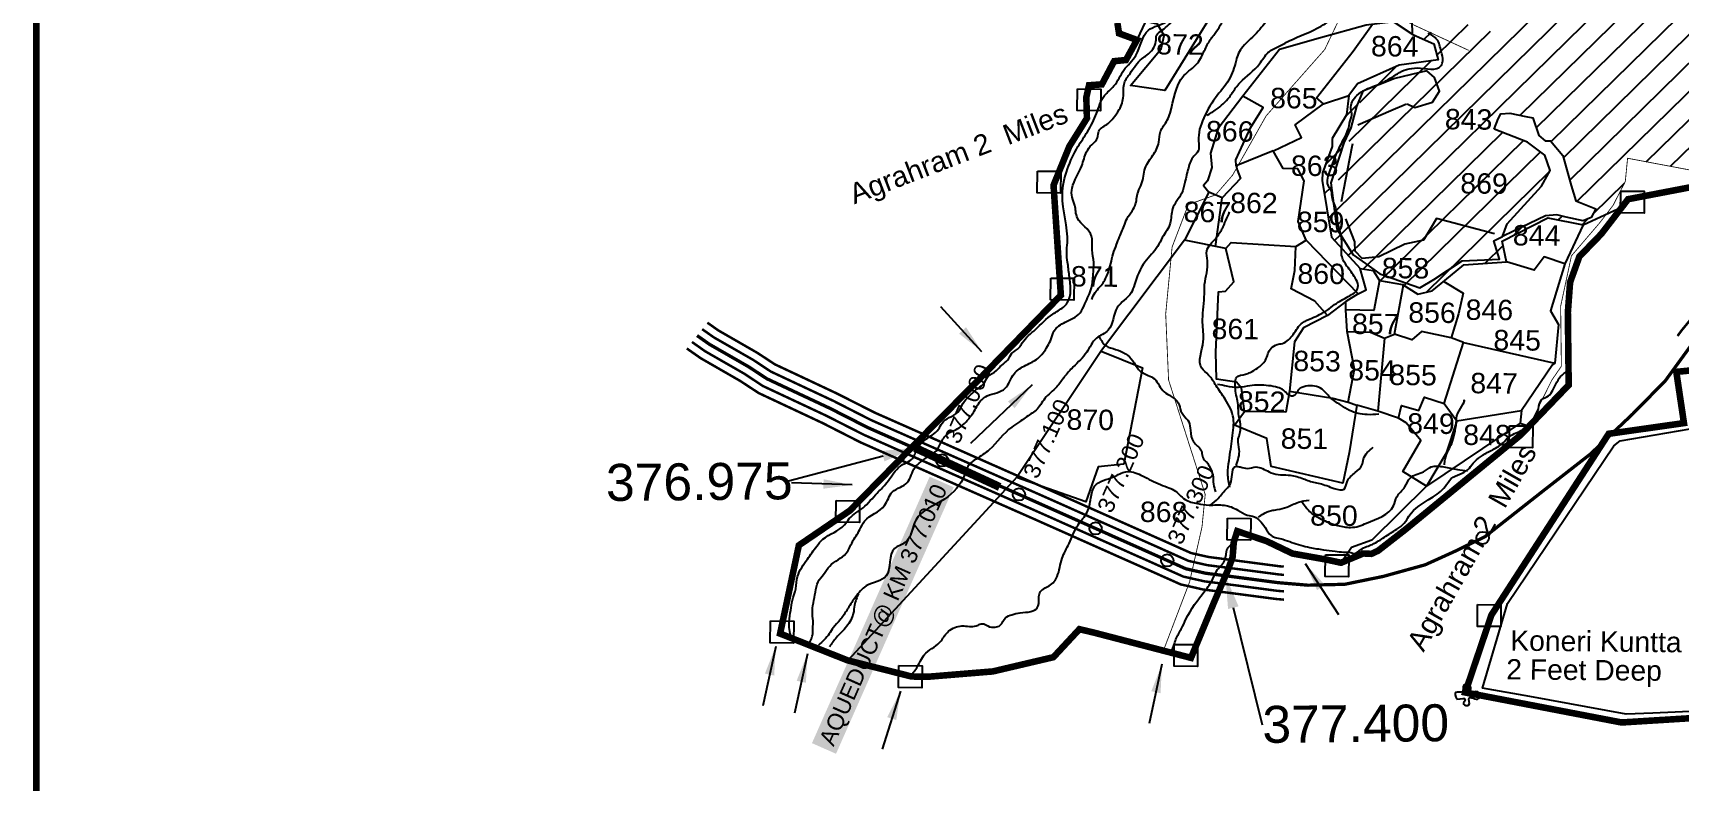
# Model space of a CAD drawing. Header units: feet. Extents: x 817754 to 828518, y 1577595 to 1585637.
# Drawn here: x 818823 to 820827, y 1578756 to 1579666 of the extents above; entities that cross this region are included whole.
import ezdxf
from ezdxf import colors
from ezdxf.entities.mleader import LeaderData, LeaderLine
from ezdxf.enums import TextEntityAlignment as Align
from ezdxf.math import Vec2, Vec3

# ---------------------------------------------------------------- set-up
doc = ezdxf.new("R2010")
doc.units = ezdxf.units.FT
doc.header["$LTSCALE"] = 15
doc.header["$MEASUREMENT"] = 0
doc.header["$PDMODE"] = 32
doc.header["$PDSIZE"] = 15
doc.linetypes.add('HIDDEN2', pattern=[0.1875, 0.125, -0.0625])
for name, color, linetype in [('CANAL1', 7, 'Continuous'), ('CSMark', 72, 'Continuous'), ('HILL', 17, 'Continuous'), ('PLOT', 7, 'Continuous'), ('PLOT NO', 7, 'Continuous'), ('ROADS', 6, 'HIDDEN2'), ('STRUCTURE', 5, 'Continuous'), ('TANKS-STREAM', 4, 'Continuous'), ('TEXT', 1, 'Continuous'), ('village', 30, 'Continuous'), ('VILLAGE STONES', 240, 'Continuous')]:
    doc.layers.add(name, color=color, linetype=linetype)
doc.layers.add('VILLAGE BOUNDRY', color=5, linetype='HIDDEN2', lineweight=100)
doc.styles.get("Standard").update_dxf_attribs({"font": 'arial.ttf'})
doc.linetypes.add('DOTS', pattern='A,1e-06,-3,["●",Standard,S=3,R=0,X=-1.25,Y=-1.25],-3', length=6.000001)
doc.dimstyles.get("Standard").update_dxf_attribs({"dimtxt": 0.18, "dimasz": 35, "dimexe": 0.18, "dimexo": 0.0625, "dimgap": 0.09, "dimtad": 0, "dimtih": 1, "dimtoh": 1, "dimdec": 4, "dimzin": 0, "dimdsep": 46, "dimtxsty": 'Standard', "dimcen": 0.09, "dimadec": 0, "dimazin": 0, "dimtfac": 1, "dimtdec": 4, "dimtofl": 0, "dimtmove": 0, "dimatfit": 3, "dimfxl": 1, "dimtolj": 1, "dimtzin": 0, "dimarcsym": 0})

msp = doc.modelspace()

# ---------------------------------------------------------------- hatches: boundary and pattern name
at = {"layer": 'village', "lineweight": -2}
h = msp.add_hatch(dxfattribs=at)
h.set_pattern_fill('ANSI31', color=256, scale=197.146579, angle=-0.5717)
h.set_pattern_definition([(44.4283038, (-3796.693, 30670.482), (-17.25072488, 17.59846094), [])])
edge = h.paths.add_edge_path()
edge.add_line((820649.1, 1579562.9), (820656.2, 1579541.5))
edge.add_line((820656.2, 1579541.5), (820663.9, 1579535.1))
edge.add_line((820663.9, 1579535.1), (820670.7, 1579535))
edge.add_line((820670.7, 1579535), (820685.5, 1579517.1))
edge.add_line((820685.5, 1579517.1), (820695.9, 1579480.5))
edge.add_line((820695.9, 1579480.5), (820701.3, 1579461.9))
edge.add_line((820701.3, 1579461.9), (820725.7, 1579452.1))
edge.add_line((820725.7, 1579452.1), (820720.2, 1579441.6))
edge.add_line((820720.2, 1579441.6), (820710.5, 1579437.6))
edge.add_line((820710.5, 1579437.6), (820689.8, 1579442.3))
edge.add_line((820689.8, 1579442.3), (820678.2, 1579445))
edge.add_line((820678.2, 1579445), (820664.3, 1579443.9))
edge.add_line((820664.3, 1579443.9), (820625.6, 1579425.2))
edge.add_line((820625.6, 1579425.2), (820612, 1579418.6))
edge.add_line((820612, 1579418.6), (820601.7, 1579413.5))
edge.add_line((820601.7, 1579413.5), (820608.4, 1579391.1))
edge.add_line((820608.4, 1579391.1), (820563, 1579389.2))
edge.add_line((820563, 1579389.2), (820528.7, 1579366.4))
edge.add_line((820528.7, 1579366.4), (820511.6, 1579356.2))
edge.add_line((820511.6, 1579356.2), (820462.8, 1579373.1))
edge.add_line((820462.8, 1579373.1), (820445.2, 1579385.8))
edge.add_line((820445.2, 1579385.8), (820430.4, 1579396.4))
edge.add_line((820430.4, 1579396.4), (820415.5, 1579420))
edge.add_spline(control_points=[(820415.5, 1579420), (820416.1, 1579417.6), (820417.1, 1579412.4), (820416.7, 1579407), (820416.4, 1579404.2)], knot_values=[355.52296, 355.52296, 355.52296, 355.52296, 363.027716, 371.57448, 371.57448, 371.57448, 371.57448], degree=3, periodic=0)
edge.add_line((820416.4, 1579404.2), (820439.1, 1579379.5))
edge.add_line((820439.1, 1579379.5), (820454.8, 1579377.2))
edge.add_line((820454.8, 1579377.2), (820462.6, 1579365.2))
edge.add_line((820462.6, 1579365.2), (820490.6, 1579360.1))
edge.add_line((820490.6, 1579360.1), (820508.9, 1579348.6))
edge.add_line((820508.9, 1579348.6), (820526.4, 1579352.5))
edge.add_line((820526.4, 1579352.5), (820541.9, 1579365))
edge.add_line((820541.9, 1579365), (820565.1, 1579384))
edge.add_line((820565.1, 1579384), (820617.2, 1579387.8))
edge.add_line((820617.2, 1579387.8), (820611.6, 1579413))
edge.add_line((820611.6, 1579413), (820667.3, 1579441.3))
edge.add_line((820667.3, 1579441.3), (820710.5, 1579432.7))
edge.add_line((820710.5, 1579432.7), (820738.5, 1579445.8))
edge.add_line((820738.5, 1579445.8), (820746.9, 1579456.7))
edge.add_line((820746.9, 1579456.7), (820761.6, 1579485.6))
edge.add_line((820761.6, 1579485.6), (820764.4, 1579513.8))
edge.add_line((820764.4, 1579513.8), (820880.8, 1579491.9))
edge.add_line((820880.8, 1579491.9), (820899.8, 1579489.8))
edge.add_line((820899.8, 1579489.8), (820900.4, 1579489.9))
edge.add_line((820900.4, 1579489.9), (820989.1, 1579510.3))
edge.add_line((820989.1, 1579510.3), (820984, 1579582.9))
edge.add_line((820984, 1579582.9), (820979.4, 1579675.3))
edge.add_line((820979.4, 1579675.3), (820973.5, 1579681.9))
edge.add_line((820973.5, 1579681.9), (820925.2, 1579687.7))
edge.add_line((820925.2, 1579687.7), (820825.6, 1579684.3))
edge.add_line((820825.6, 1579684.3), (820815.1, 1579716.6))
edge.add_line((820815.1, 1579716.6), (820758.7, 1579724.8))
edge.add_line((820758.7, 1579724.8), (820748.3, 1579743.7))
edge.add_line((820748.3, 1579743.7), (820749.5, 1579690.9))
edge.add_line((820749.5, 1579690.9), (820733.5, 1579690.2))
edge.add_line((820733.5, 1579690.2), (820721.4, 1579728.1))
edge.add_line((820721.4, 1579728.1), (820640.7, 1579717.5))
edge.add_spline(control_points=[(820640.7, 1579717.5), (820639.5, 1579715.9), (820636.9, 1579711.6), (820633.8, 1579703.9), (820624.7, 1579694.6), (820623.2, 1579676.9), (820604.1, 1579669), (820585.5, 1579666.7), (820573.3, 1579677), (820558, 1579677.4), (820543.3, 1579670.6), (820530.3, 1579668.1), (820523.8, 1579666.9)], knot_values=[490.346919, 490.346919, 490.346919, 490.346919, 496.227959, 504.873072, 515.643826, 535.010764, 552.542335, 572.843612, 589.359615, 597.483755, 617.824507, 637.764876, 637.764876, 637.764876, 637.764876], degree=3, periodic=0)
edge.add_line((820523.8, 1579666.9), (820501.8, 1579677.1))
edge.add_line((820501.8, 1579677.1), (820502.1, 1579664.6))
edge.add_line((820502.1, 1579664.6), (820514.8, 1579659))
edge.add_line((820514.8, 1579659), (820528.7, 1579652.9))
edge.add_line((820528.7, 1579652.9), (820533.8, 1579633.6))
edge.add_line((820533.8, 1579633.6), (820486.2, 1579626.9))
edge.add_line((820486.2, 1579626.9), (820435.5, 1579604.2))
edge.add_line((820435.5, 1579604.2), (820425.1, 1579590))
edge.add_line((820425.1, 1579590), (820422.2, 1579566.8))
edge.add_line((820422.2, 1579566.8), (820405, 1579538))
edge.add_line((820405, 1579538), (820404.9, 1579528))
edge.add_line((820404.9, 1579528), (820393.1, 1579496.1))
edge.add_line((820393.1, 1579496.1), (820392.6, 1579486.6))
edge.add_line((820392.6, 1579486.6), (820404.1, 1579417.6))
edge.add_line((820404.1, 1579417.6), (820416.4, 1579404.2))
edge.add_spline(control_points=[(820416.4, 1579404.2), (820416.7, 1579407), (820417.1, 1579412.4), (820416.1, 1579417.6), (820415.5, 1579420)], knot_values=[355.52296, 355.52296, 355.52296, 355.52296, 364.069724, 371.57448, 371.57448, 371.57448, 371.57448], degree=3, periodic=0)
edge.add_line((820415.5, 1579420), (820410.5, 1579428))
edge.add_line((820410.5, 1579428), (820405.8, 1579463))
edge.add_spline(control_points=[(820405.8, 1579463), (820405.4, 1579464.3), (820404.3, 1579468.5), (820404.6, 1579474.6), (820397.4, 1579482.4), (820401.5, 1579497.8), (820408, 1579513.5), (820414.9, 1579530.9), (820424, 1579544.9), (820426.3, 1579558.3), (820429.5, 1579567.4), (820425.8, 1579578), (820435.4, 1579594.2), (820454.5, 1579600.9), (820471.8, 1579608.1), (820487.1, 1579619.4), (820508.1, 1579627), (820534.6, 1579618.3), (820540.9, 1579634.3), (820536.8, 1579644.9), (820534.5, 1579659.2), (820525.6, 1579663.8), (820521.5, 1579665.9)], knot_values=[416.426413, 416.426413, 416.426413, 416.426413, 420.586136, 429.630356, 433.809121, 451.243104, 470.668931, 488.449173, 507.51806, 520.523374, 530.043659, 535.411159, 553.543903, 578.408556, 596.534148, 610.3024, 635.778455, 665.509572, 671.53503, 683.524742, 699.237261, 712.558741, 712.558741, 712.558741, 712.558741], degree=3, periodic=0)
edge.add_line((820442.1, 1579595.5), (820442.1, 1579595.5))
edge.add_line((820442.1, 1579595.5), (820442.1, 1579595.5))
edge.add_spline(control_points=[(820521.5, 1579665.9), (820525.6, 1579663.8), (820534.5, 1579659.2), (820536.8, 1579644.9), (820540.9, 1579634.3), (820534.6, 1579618.3), (820508.1, 1579627), (820487.1, 1579619.4), (820471.8, 1579608.1), (820454.5, 1579600.9), (820435.4, 1579594.2), (820425.8, 1579578), (820429.5, 1579567.4), (820426.3, 1579558.3), (820424, 1579544.9), (820414.9, 1579530.9), (820408, 1579513.5), (820401.5, 1579497.8), (820397.4, 1579482.4), (820404.6, 1579474.6), (820404.3, 1579468.5), (820405.4, 1579464.3), (820405.8, 1579463)], knot_values=[416.426413, 416.426413, 416.426413, 416.426413, 429.747894, 445.460413, 457.450125, 463.475582, 493.2067, 518.682755, 532.451007, 550.576599, 575.441252, 593.573996, 598.941495, 608.46178, 621.467094, 640.535982, 658.316224, 677.74205, 695.176034, 699.354798, 708.399019, 712.558741, 712.558741, 712.558741, 712.558741], degree=3, periodic=0)
edge.add_line((820442.1, 1579595.5), (820434.3, 1579576.6))
edge.add_line((820434.3, 1579576.6), (820427.5, 1579551))
edge.add_line((820427.5, 1579551), (820419.1, 1579532.5))
edge.add_line((820419.1, 1579532.5), (820403, 1579484))
edge.add_line((820403, 1579484), (820405.8, 1579463))
edge.add_spline(control_points=[(820405.8, 1579463), (820407, 1579458.8), (820410.9, 1579451), (820411, 1579438), (820413.3, 1579427.9), (820415, 1579421.9), (820415.5, 1579420)], knot_values=[371.57448, 371.57448, 371.57448, 371.57448, 384.88164, 397.58428, 410.467138, 416.426413, 416.426413, 416.426413, 416.426413], degree=3, periodic=0)
edge.add_line((820415.5, 1579420), (820430.4, 1579396.4))
edge.add_line((820430.4, 1579396.4), (820445.2, 1579385.8))
edge.add_line((820445.2, 1579385.8), (820462.8, 1579373.1))
edge.add_line((820462.8, 1579373.1), (820511.6, 1579356.2))
edge.add_line((820511.6, 1579356.2), (820528.7, 1579366.4))
edge.add_line((820528.7, 1579366.4), (820563, 1579389.2))
edge.add_line((820563, 1579389.2), (820608.4, 1579391.1))
edge.add_line((820608.4, 1579391.1), (820601.7, 1579413.5))
edge.add_line((820601.7, 1579413.5), (820612, 1579418.6))
edge.add_line((820612, 1579418.6), (820617.7, 1579434.1))
edge.add_line((820617.7, 1579434.1), (820659.5, 1579479.7))
edge.add_line((820659.5, 1579479.7), (820668.1, 1579495.2))
edge.add_line((820668.1, 1579495.2), (820670.2, 1579499))
edge.add_line((820670.2, 1579499), (820663.6, 1579517.7))
edge.add_line((820663.6, 1579517.7), (820642.6, 1579533.5))
edge.add_line((820642.6, 1579533.5), (820602.1, 1579549))
edge.add_line((820602.1, 1579549), (820606.7, 1579561.6))
edge.add_line((820606.7, 1579561.6), (820610.3, 1579567.7))
edge.add_line((820610.3, 1579567.7), (820621.1, 1579568.5))
edge.add_line((820621.1, 1579568.5), (820640.7, 1579564.6))
edge.add_line((820640.7, 1579564.6), (820649.1, 1579562.9))
h.paths.add_polyline_path([(820564.4, 1579469.7), (820614.8, 1579469.2), (820615.1, 1579496.4), (820564.7, 1579496.9)], flags=24)
h.paths.add_polyline_path([(820358.3, 1579491.2), (820408.7, 1579490.7), (820409, 1579517.9), (820358.5, 1579518.4)], flags=9)
h.paths.add_polyline_path([(820365.5, 1579422.8), (820415.9, 1579422.3), (820416.2, 1579449.5), (820365.8, 1579450)], flags=9)
h.paths.add_polyline_path([(820468.8, 1579366.7), (820519.2, 1579366.2), (820519.4, 1579393.3), (820469, 1579393.8)], flags=24)
h.paths.add_polyline_path([(820628.3, 1579406.5), (820678.7, 1579406), (820679, 1579433.2), (820628.6, 1579433.7)], flags=25)
h.paths.add_polyline_path([(820545.6, 1579547.8), (820596, 1579547.3), (820596.3, 1579574.5), (820545.9, 1579575)], flags=24)
h.paths.add_polyline_path([(820714.6, 1579700.8), (820765, 1579700.3), (820765.3, 1579727.5), (820714.8, 1579728)], flags=24)

# ---------------------------------------------------------------- linework, layer by layer
at = {"layer": 'CANAL1', "color": 1, "const_width": 3}
for points in [[(820825.2, 1579297.6), (820830.4, 1579304.7), (820850.8, 1579329.3), (820873, 1579346.8), (820900.2, 1579358.9), (820925.8, 1579365.6), (820959.8, 1579364.8), (821020.5, 1579359.7), (821103.8, 1579358.1), (821182, 1579354.3), (821444, 1579338.3), (821624.8, 1579330.6), (821697.5, 1579324.5), (821726.4, 1579321.1), (821753, 1579317.9), (821787.6, 1579307.4), (821824.2, 1579294.9), (821903.7, 1579271.9), (822001.6, 1579244.3), (822047.9, 1579227.4), (822078.9, 1579212.5), (822106.1, 1579189.9), (822116.7, 1579174.7)], [(819644.3, 1579313.8), (819657.8, 1579304.3), (819705.3, 1579277), (819726.5, 1579263.1), (819802.2, 1579227.5), (819847.9, 1579204.4), (820058.2, 1579111.4), (820195.2, 1579050.4), (820233.1, 1579033.5), (820254.5, 1579028.7), (820290.8, 1579024), (820341, 1579017.4), (820346, 1579017)], [(819619.3, 1579282.4), (819636.3, 1579270.5), (819684.3, 1579242.9), (819706.9, 1579228.1), (819784.7, 1579191.6), (819830.7, 1579168.2), (820042, 1579074.9), (820179, 1579013.9), (820220.4, 1578995.4), (820247.6, 1578989.2), (820285.7, 1578984.3), (820336.7, 1578977.6), (820346.1, 1578976.8)]]:
    msp.add_lwpolyline(points, dxfattribs=at)
at = {"layer": 'CANAL1', "color": 1, "linetype": 'HIDDEN2', "ltscale": 5, "const_width": 4}
msp.add_lwpolyline([(819631.8, 1579298.1), (819647, 1579287.4), (819694.8, 1579260), (819716.7, 1579245.6), (819793.5, 1579209.6), (819839.3, 1579186.3), (819996.1, 1579117), (820008.2, 1579111.7), (820050.1, 1579093.1), (820187.1, 1579032.1), (820226.7, 1579014.4), (820251.1, 1579008.9), (820288.2, 1579004.2), (820338.8, 1578997.5), (820375.4, 1578994.4), (820420.1, 1578995.5), (820467, 1579005.1), (820518, 1579019.2), (820553.3, 1579035.2), (820579, 1579047.7), (820587.1, 1579051.6), (820590.7, 1579053.3), (820592.7, 1579054.9), (820660.2, 1579108), (820718.8, 1579153.7), (820770.4, 1579202.5), (820810.3, 1579243.1), (820846.2, 1579292.4)], dxfattribs=at)
at = {"layer": 'CANAL1', "color": 5, "const_width": 3}
for points in [[(819638, 1579305.9), (819652.4, 1579295.8), (819700.1, 1579268.5), (819721.6, 1579254.3), (819797.8, 1579218.6), (819843.6, 1579195.3), (820054.1, 1579102.3), (820191.2, 1579041.3), (820229.9, 1579024), (820252.8, 1579018.8), (820289.5, 1579014.1), (820339.9, 1579007.5), (820346.1, 1579006.9)], [(819625.6, 1579290.3), (819641.6, 1579279), (819689.6, 1579251.5), (819711.8, 1579236.8), (819789.1, 1579200.6), (819835, 1579177.3), (820046, 1579084), (820183, 1579023), (820223.6, 1579004.9), (820249.3, 1578999.1), (820287, 1578994.3), (820337.7, 1578987.6), (820346.1, 1578986.9)]]:
    msp.add_lwpolyline(points, dxfattribs=at)
at = {"layer": 'CSMark', "color": 96, "const_width": 10}
msp.add_lwpolyline([(819896.9, 1579161.6), (820000.1, 1579113.9)], dxfattribs=at)
at = {"layer": 'CSMark', "color": 3}
for p in [(819930.2, 1579146.2), (820023.6, 1579104.9), (820116.9, 1579063.4), (820204, 1579024.6)]:
    msp.add_point(p, dxfattribs=at)
at = {"layer": 'CSMark', "color": 2}
msp.add_point((820588, 1579052), dxfattribs=at)
at = {"layer": 'HILL', "lineweight": -2}
for points in [[(820496, 1579580), (820505.5, 1579575.7), (820527.1, 1579581.9), (820535.6, 1579595.6), (820529.2, 1579612), (820519.9, 1579620.2), (820481.2, 1579610.7), (820442.1, 1579595.5), (820434.3, 1579576.6), (820427.5, 1579551), (820419.1, 1579532.5), (820403, 1579484), (820410.5, 1579428), (820430.4, 1579396.4), (820445.2, 1579385.8), (820462.8, 1579373.1), (820511.6, 1579356.2), (820528.7, 1579366.4), (820563, 1579389.2), (820608.4, 1579391.1), (820601.7, 1579413.5), (820612, 1579418.6)], [(820436.2, 1579554.3), (820476.1, 1579571.7), (820495.4, 1579580.2)], [(820602.1, 1579549), (820606.7, 1579561.6), (820610.3, 1579567.7), (820621.1, 1579568.5), (820640.7, 1579564.6), (820649.1, 1579562.9), (820656.2, 1579541.5), (820663.9, 1579535.1), (820670.7, 1579535), (820685.5, 1579517.1), (820695.9, 1579480.5), (820701.3, 1579461.9), (820725.7, 1579452.1), (820720.2, 1579441.6), (820710.5, 1579437.6), (820689.8, 1579442.3), (820678.2, 1579445), (820664.3, 1579443.9), (820625.6, 1579425.2), (820612, 1579418.6), (820617.7, 1579434.1), (820659.5, 1579479.7), (820668.1, 1579495.2), (820670.2, 1579499), (820663.6, 1579517.7), (820642.6, 1579533.5), (820602.1, 1579549)], [(820416.1, 1579461.2), (820429, 1579528), (820429.8, 1579531.7)], [(820602.3, 1579421.8), (820531.9, 1579440.6), (820525.2, 1579429.4), (820516, 1579414.1), (820493.1, 1579409.3), (820461.5, 1579394), (820441.2, 1579392), (820432.9, 1579400.9), (820432.5, 1579412.2), (820421.3, 1579440.1)], [(820921.6, 1578844.6), (820795, 1578838.8), (820762.7, 1578837.5), (820645.4, 1578859), (820587.9, 1578869), (820618.2, 1578972.3), (820747.7, 1579164), (820755.4, 1579169.9), (820840.7, 1579184.8)]]:
    msp.add_lwpolyline(points, dxfattribs=at)
at = {"layer": 'PLOT', "lineweight": -2}
for points in [[(820219.9, 1579863), (820215.8, 1579841.1), (820244.6, 1579780.6), (820259.8, 1579755.8), (820263.3, 1579743.5), (820276.9, 1579716.4), (820258.2, 1579688.8), (820201.1, 1579596.4), (820159.2, 1579602.4), (820196.8, 1579646.9), (820200.3, 1579663.1), (820192.2, 1579676.8), (820177.7, 1579680.1), (820167.2, 1579657.7)], [(820553.1, 1579713.7), (820547.9, 1579718.6), (820515.1, 1579710.4), (820501.5, 1579696.8), (820502.1, 1579664.6), (820479.6, 1579679.9), (820446.2, 1579675.9), (820390.5, 1579660.3), (820340.6, 1579645.9), (820296, 1579589.2), (820266, 1579549.8), (820256.6, 1579519.8), (820258.2, 1579502.6), (820252.9, 1579486.5), (820248.2, 1579480.5), (820254.9, 1579472.6), (820224.9, 1579414), (820124.2, 1579279.8), (820021.6, 1579126.2), (819815.2, 1578902.9)], [(820394.4, 1579580), (820385.8, 1579587.1), (820430.3, 1579643.9), (820453.8, 1579676.8)], [(820502.1, 1579664.6), (820514.8, 1579659), (820528.7, 1579652.9), (820533.8, 1579633.6), (820486.2, 1579626.9), (820435.5, 1579604.2), (820425.1, 1579590), (820422.2, 1579566.8), (820405, 1579538), (820404.9, 1579528), (820393.1, 1579496.1), (820392.6, 1579486.6), (820404.1, 1579417.6), (820439.1, 1579379.5), (820454.8, 1579377.2), (820462.6, 1579365.2), (820490.6, 1579360.1), (820508.9, 1579348.6), (820526.4, 1579352.5), (820541.9, 1579365), (820565.1, 1579384), (820617.2, 1579387.8), (820611.6, 1579413), (820667.3, 1579441.3), (820710.5, 1579432.7), (820757.9, 1579454.8)], [(820288, 1579504.6), (820287.6, 1579512), (820305.4, 1579550.7), (820320.8, 1579575.6), (820296, 1579589.2)], [(820333.4, 1579522.9), (820367.3, 1579539.1), (820359.9, 1579554.6), (820394.4, 1579580), (820425.1, 1579590)], [(820275.3, 1579404), (820281.7, 1579411.3), (820360.6, 1579406.4), (820373.1, 1579414.3), (820363.4, 1579437), (820370.7, 1579486.5), (820362.9, 1579500.9), (820345.1, 1579501.5), (820333.2, 1579522.8), (820288, 1579504.6), (820289.2, 1579499.9), (820293.4, 1579489), (820271, 1579465.8)], [(820262.9, 1579406.4), (820271, 1579465.8), (820254.9, 1579472.6)], [(820633.8, 1579191.6), (820519.5, 1579115), (820490.9, 1579132.9), (820512.7, 1579170.3), (820495, 1579191.8), (820485.7, 1579197.7), (820460.4, 1579206), (820435, 1579213.6), (820425.6, 1579155.5), (820417.6, 1579118.5), (820330.5, 1579139), (820325.4, 1579172.9), (820286.1, 1579189.2), (820298.3, 1579205.6), (820294.3, 1579234.3), (820288.3, 1579241.6), (820264.2, 1579245), (820263.2, 1579277.9), (820266.3, 1579351.1), (820275.1, 1579352.2), (820285.2, 1579363.5), (820275.3, 1579404), (820224.9, 1579414)], [(820373.1, 1579414.3), (820436.4, 1579348.7), (820446, 1579353.9), (820439.1, 1579379.5)], [(820710.5, 1579432.7), (820688.1, 1579385.2), (820662.7, 1579394), (820650.5, 1579377.5), (820617.2, 1579387.8)], [(820436.4, 1579348.7), (820421.5, 1579339.4), (820399.2, 1579322.7), (820383.8, 1579340), (820354.8, 1579354.8), (820359.4, 1579377.4), (820360.6, 1579406.4)], [(820688.1, 1579385.2), (820670.6, 1579328.3), (820680.5, 1579311.4), (820675.7, 1579264.6), (820673.1, 1579262.3), (820635.1, 1579206.9), (820633.8, 1579191.6), (820644.4, 1579187.7)], [(820462.6, 1579365.2), (820455.5, 1579328.4), (820421.6, 1579329.3)], [(820422.9, 1579303.1), (820451.5, 1579302.4), (820468.7, 1579295), (820480.8, 1579299.6), (820491.8, 1579359.9)], [(820540.6, 1579364), (820564.4, 1579349.8), (820558.5, 1579324.5), (820549.5, 1579295.5)], [(820424.1, 1579217.2), (820432, 1579257.2), (820422.9, 1579303.1), (820421.6, 1579329.3), (820421.5, 1579339.4)], [(820399.2, 1579322.7), (820370.1, 1579307.3), (820359.1, 1579290.5), (820352.9, 1579230.6), (820348.6, 1579205), (820298.3, 1579205.6)], [(820468.7, 1579295), (820460.4, 1579206)], [(820564.5, 1579289.8), (820549.5, 1579295.5), (820513.6, 1579303.2), (820501.8, 1579293.1), (820480.8, 1579299.6)], [(820123.5, 1579279.2), (820173.9, 1579258.7), (820151.1, 1579141.5), (820119.9, 1579138.6), (820105.1, 1579095.9), (820020.6, 1579125.4)], [(820541.1, 1579215.6), (820564.5, 1579289.8), (820675.7, 1579264.6)], [(820352.9, 1579230.6), (820405.5, 1579221.9), (820424.1, 1579217.2), (820435, 1579213.6)], [(820485.7, 1579197.7), (820489.2, 1579213.1), (820510.4, 1579207), (820517.2, 1579223), (820541.1, 1579215.6), (820556.4, 1579194.3), (820543.7, 1579155.2), (820519.5, 1579115), (820452.9, 1579049.1), (820428.3, 1579040.1), (820415.6, 1579021.7)], [(820556.4, 1579194.3), (820635.1, 1579206.9)]]:
    msp.add_lwpolyline(points, dxfattribs=at)
at = {"layer": 'ROADS', "linetype": 'DOTS', "lineweight": -2, "ltscale": 0.15, "const_width": 1}
msp.add_lwpolyline([(820199.4, 1578914.8), (820231.2, 1578998.1), (820246.4, 1579065.3), (820250.3, 1579104.8), (820205.7, 1579244.1), (820202.2, 1579324.4), (820210, 1579405.8), (820229.8, 1579457.5), (820262.9, 1579469.2), (820283.6, 1579493.2), (820324.5, 1579565.4), (820395.8, 1579646.1), (820411.9, 1579679.9), (820436.9, 1579683), (820451.8, 1579686.6), (820428.7, 1579705.1), (820408.8, 1579739.3)], dxfattribs=at)
at = {"layer": 'ROADS', "lineweight": -2, "ltscale": 10, "const_width": 1}
for points in [[(820451.8, 1579686.6), (820488.4, 1579683.2), (820570.9, 1579645.1)], [(820644.4, 1579187.7), (820672.2, 1579243.9), (820683.8, 1579260.8), (820682.9, 1579333.7), (820692.3, 1579377.5), (820696, 1579395), (820730.8, 1579435.7), (820746.9, 1579456.7), (820761.6, 1579485.6), (820764.4, 1579513.8), (820880.8, 1579491.9)]]:
    msp.add_lwpolyline(points, dxfattribs=at)
at = {"layer": 'TANKS-STREAM', "lineweight": -2}
for points in [[(821537.1, 1581129.5), (821534, 1581123.9), (821527.6, 1581118), (821521.6, 1581114.4), (821514.3, 1581108.5), (821509.4, 1581101.1), (821500.5, 1581089.9), (821489.7, 1581085.2), (821461.1, 1581054.5), (821438.4, 1581036.8), (821421.1, 1581016.6), (821411.6, 1581007.8), (821360.4, 1580933.4), (821359.5, 1580921.9), (821352.7, 1580912.6), (821343.5, 1580904.1), (821337, 1580896.2), (821332.6, 1580891.7), (821323.4, 1580886.1), (821315.8, 1580874.7), (821310.1, 1580864.8), (821296, 1580850), (821285.4, 1580841.8), (821274.3, 1580829.1), (821267.5, 1580816.8), (821256.3, 1580795.8), (821244.4, 1580787.6), (821236.5, 1580781.3), (821226.7, 1580766.1), (821219.9, 1580754.1), (821211.8, 1580745.3), (821215.4, 1580733.3), (821209.3, 1580712.8), (821207.1, 1580681.7), (821205.3, 1580662.7), (821204.9, 1580653.4), (821213.8, 1580629), (821215.5, 1580605.9), (821214.6, 1580597.9), (821211.3, 1580591.8), (821208.2, 1580579.8), (821204.4, 1580569.3), (821198.4, 1580561.4), (821198, 1580552.6), (821196.6, 1580542.7), (821191.9, 1580532), (821183.4, 1580516.3), (821177.7, 1580500.6), (821172.5, 1580491), (821166.5, 1580482.8), (821161.3, 1580475.8), (821158.3, 1580470.5), (821156.1, 1580464.7), (821153.4, 1580458.5), (821149.3, 1580449.2), (821123.6, 1580436.6), (821117.8, 1580423.3), (821116.2, 1580418.2), (821104.3, 1580409.8), (821091.6, 1580402.1), (821084.3, 1580396.6), (821078.3, 1580385.1), (821072.3, 1580379), (821064.5, 1580371.9), (821044.5, 1580352.8), (821037.8, 1580338.5), (821031.3, 1580331.1), (821022.7, 1580323.1), (821017.5, 1580317.8), (821008.8, 1580306.7), (821001.2, 1580296.8), (820994.4, 1580289.7), (820989.8, 1580282.8), (820984.6, 1580273.4), (820974.5, 1580259.4), (820969.3, 1580249.6), (820963.9, 1580242.1), (820953.9, 1580234.7), (820944.7, 1580226.3), (820933, 1580214.1), (820930.5, 1580207.4), (820929.1, 1580195.6), (820929.3, 1580186.8), (820930.8, 1580178.8), (820927.7, 1580166.5), (820924.2, 1580161.2), (820920.5, 1580147.3), (820915.6, 1580138), (820906.4, 1580126.8), (820900.4, 1580119.9), (820896.3, 1580112.5), (820893.3, 1580102.1), (820890, 1580095.1), (820887, 1580088.5), (820865.8, 1580073.5), (820857.2, 1580069.3), (820848.6, 1580064.6), (820839.4, 1580059.6), (820826, 1580056.2), (820815.2, 1580049.9), (820808.7, 1580045.2), (820794.9, 1580034.6), (820786.8, 1580029), (820776.3, 1580018.4), (820764.4, 1580010.5), (820758.7, 1580004.4), (820748.8, 1579994.4), (820738.8, 1579979.5), (820730.1, 1579966.5), (820723.5, 1579951.3), (820722, 1579936), (820721.8, 1579918.3), (820721.5, 1579911.6), (820722.3, 1579909.2), (820730.7, 1579899.8), (820732.5, 1579886.1), (820731.3, 1579878.9), (820728, 1579873.1), (820721.2, 1579859.2), (820716.8, 1579851), (820710.3, 1579838.2), (820702.4, 1579827), (820696.7, 1579819.3), (820689, 1579807), (820674.2, 1579794.3), (820645.3, 1579785.6), (820618.2, 1579780.8), (820611.6, 1579770.9), (820596.3, 1579769.2), (820582.4, 1579766.7), (820559.2, 1579759.7), (820537.2, 1579754.5), (820521.9, 1579753.1), (820499, 1579745.8), (820470.9, 1579745.8), (820453.1, 1579737.7), (820411.8, 1579740.2), (820388.9, 1579725.9), (820382.7, 1579722), (820365, 1579712.8), (820348.2, 1579701.7), (820322, 1579677), (820314.9, 1579668.5), (820295.9, 1579649.2), (820290.8, 1579641.5), (820287.9, 1579632.7), (820279.1, 1579609.2), (820262.8, 1579587.4), (820247, 1579559.2), (820242.8, 1579545.6), (820242.4, 1579531.2), (820242, 1579523.2), (820236.3, 1579516.3), (820229.8, 1579501.9), (820225.6, 1579484.3), (820221.7, 1579471.4), (820210.5, 1579452.3), (820207.7, 1579434.7), (820198.1, 1579417.2), (820192.4, 1579406.6), (820176.8, 1579387.5), (820164.1, 1579360.2), (820160.1, 1579349.9), (820143.2, 1579332.1), (820132.1, 1579304.5), (820117.9, 1579294.8), (820106.1, 1579277.8), (820089.7, 1579260), (820078.8, 1579247.7), (820069.7, 1579235.8), (820055, 1579221.4), (820044.6, 1579207.4), (820038.1, 1579202.7), (820024.3, 1579193), (820014.8, 1579186.7), (819987.4, 1579159.2), (819971.4, 1579147.8), (819963.2, 1579141.5), (819957.5, 1579128.7), (819932.8, 1579099), (819898.2, 1579073.7), (819885.1, 1579046.4), (819872.2, 1579039.2), (819861.9, 1579005.6), (819837.8, 1578993.5), (819824.7, 1578980), (819815.6, 1578966.4), (819813.5, 1578963), (819805.9, 1578952.1), (819797.6, 1578942.6), (819792.7, 1578935.1), (819779.5, 1578921.6)], [(820252.1, 1579565.8), (820263.8, 1579573.2), (820279.7, 1579588.1), (820287.3, 1579599.3), (820292.9, 1579606), (820316.4, 1579628.5), (820327.1, 1579642.7), (820339.5, 1579649.8), (820352.6, 1579656.5), (820391.4, 1579674.5), (820411, 1579685.6), (820473.4, 1579695.8), (820487.9, 1579713.7), (820496.6, 1579726.3), (820512.1, 1579737.4), (820524.4, 1579739.6), (820546.3, 1579741.5), (820563.9, 1579749.2), (820581, 1579753.4), (820611.8, 1579758.6), (820627.2, 1579762.5), (820646.1, 1579767.5), (820658.1, 1579772.5), (820690.6, 1579784.6), (820703.7, 1579795.1), (820707.6, 1579807.3), (820720.1, 1579832.5), (820722.6, 1579845.4), (820727.2, 1579856.6), (820741.5, 1579876.5), (820743.8, 1579901.4), (820733.7, 1579922.4), (820731.2, 1579939.8), (820735.8, 1579957.5), (820740, 1579969.4), (820766.4, 1580007), (820782.6, 1580017.4), (820799.5, 1580030.5), (820810.2, 1580038), (820831.8, 1580047), (820855.9, 1580060.4), (820868.2, 1580064.4), (820881.6, 1580071), (820898.5, 1580084.9), (820902.4, 1580096.1), (820911.1, 1580111.3), (820926.1, 1580135.4), (820938, 1580164), (820942.3, 1580180), (820950.9, 1580192.5), (820950.8, 1580209.3), (820979.1, 1580202.4), (820993.2, 1580216.6), (821007.9, 1580241.7), (821020.7, 1580258.3), (821029, 1580268.8), (821034.2, 1580279), (821045.2, 1580287.4), (821063.8, 1580293), (821075.8, 1580299.7), (821085.8, 1580306.8), (821094.4, 1580311.5), (821110.8, 1580312), (821123.1, 1580311.6), (821135.8, 1580311.4), (821144.7, 1580313.4), (821153.6, 1580315.7), (821164.2, 1580317.3), (821169, 1580319), (821203, 1580315.4), (821231.5, 1580325), (821249.6, 1580326.5), (821259.1, 1580347.6), (821268.7, 1580355.4), (821275, 1580364.9), (821278.3, 1580384.3), (821290.4, 1580405), (821298.4, 1580416.6), (821299, 1580436), (821300.5, 1580450), (821311.2, 1580462.5), (821331, 1580462), (821344.7, 1580459.4), (821359.3, 1580454.5), (821368.9, 1580453), (821376.5, 1580464.9), (821382.5, 1580477.8), (821386.8, 1580496.9), (821392, 1580509.8), (821409.9, 1580515.5), (821438.6, 1580517.2), (821471.5, 1580523.4), (821481.1, 1580527.4), (821488, 1580534.8), (821493.9, 1580545), (821498.2, 1580558.6), (821500.3, 1580566.8), (821524.9, 1580572.6), (821548.2, 1580579.2), (821581, 1580583), (821593.4, 1580590.7), (821609.5, 1580596.3), (821617.8, 1580601.4), (821623.3, 1580607.1), (821645.5, 1580667.5), (821659.4, 1580689.6), (821669.4, 1580700.4), (821700.3, 1580706.3), (821717.8, 1580711.9), (821746.5, 1580718.8), (821759.3, 1580730.9), (821776.6, 1580745.1), (821785.5, 1580753.6), (821793.8, 1580758.9), (821809.2, 1580765.3)], [(820112.4, 1579342), (820114.1, 1579346.6), (820124.9, 1579360.8), (820132.1, 1579374.4), (820135.5, 1579385.7), (820138.3, 1579397.4), (820142.4, 1579408.7), (820145.9, 1579418), (820152.4, 1579433.6), (820154.1, 1579438.3), (820165, 1579456.4), (820168.5, 1579472.7), (820172.9, 1579482.7), (820177.1, 1579501.7), (820181.6, 1579510.3), (820191.1, 1579524.9), (820193.8, 1579533.2), (820195.9, 1579546.2), (820204.1, 1579560.1), (820207.5, 1579568.7), (820224.4, 1579614.3), (820240.9, 1579629.5), (820245.7, 1579637.1), (820252.8, 1579651.7), (820260.6, 1579663.6), (820267.1, 1579672.9), (820274.5, 1579686.1), (820285.8, 1579706.4), (820296.2, 1579717.3), (820307.7, 1579725.2), (820320.4, 1579731.4), (820327.8, 1579736.3), (820336.2, 1579743.2), (820338, 1579757.9), (820357.2, 1579768.6), (820378.1, 1579780.4), (820391.1, 1579783.6), (820419.8, 1579783.7), (820431.9, 1579786.5), (820447.5, 1579781.4), (820456.5, 1579782), (820468.3, 1579783.5), (820485.3, 1579783.3), (820501.7, 1579785.2), (820515, 1579779.7), (820527.7, 1579780.9), (820535.4, 1579784.8), (820581.5, 1579792.8), (820626.6, 1579799.4), (820639.9, 1579821.9), (820655.7, 1579835.1), (820671.2, 1579848.9), (820682.9, 1579856.5), (820683.7, 1579863.2), (820679.8, 1579879.2), (820671, 1579896.3), (820665.7, 1579906), (820670.1, 1579937.6), (820680, 1579962.9), (820692.3, 1579987.8), (820700.5, 1580003), (820706.9, 1580009.6), (820712, 1580023.6), (820720.5, 1580036.5), (820729, 1580047.4), (820742.8, 1580057.6), (820757.3, 1580070.5), (820764.6, 1580075.8), (820782.3, 1580096.9), (820798.2, 1580113.8), (820808.9, 1580122.7), (820817.4, 1580137.2), (820825.9, 1580147.8), (820835.9, 1580151.4), (820861, 1580155.1), (820890.2, 1580196.8), (820903.4, 1580217), (820914, 1580234.9), (820922.1, 1580245.8), (820931.6, 1580259.4), (820941.4, 1580271), (820959.2, 1580286.5), (820961.3, 1580293.5), (820972.1, 1580308), (820980.6, 1580320.3), (820994.8, 1580334.5), (821017.5, 1580364.2), (821041.8, 1580387.3), (821049.5, 1580397.3), (821066.1, 1580413.1), (821077.3, 1580431), (821084.7, 1580445.6), (821091.2, 1580458.9), (821098.3, 1580469.8), (821103.9, 1580489), (821122.7, 1580528.1), (821127.6, 1580553.1), (821138.8, 1580568.3), (821142.2, 1580577.9), (821144, 1580586.3), (821147.9, 1580608.6), (821159.6, 1580649.2), (821161.1, 1580674.9), (821162.5, 1580696.4), (821163.9, 1580716.1), (821161, 1580728.1), (821155.2, 1580739.5), (821147.4, 1580741.4), (821124.7, 1580743.4), (821115.1, 1580741.7), (821103.3, 1580734.6), (821092.1, 1580733.3), (821079.8, 1580733.7), (821066.8, 1580732.3), (821049.4, 1580728.4), (821039.8, 1580717.6), (821037.1, 1580713.5), (821027, 1580704.2), (821012.2, 1580695.5), (820992.1, 1580690.4), (820974.7, 1580692.3), (820967.7, 1580694.5), (820947.9, 1580695.8), (820929.9, 1580691.6), (820924.3, 1580690.5), (820915.2, 1580695.3)], [(819767.9, 1578922.9), (819770.9, 1578929.3), (819772.6, 1578935.2), (819772.7, 1578941.6), (819773, 1578948.1), (819772.3, 1578959.8), (819775.8, 1578986.1), (819779.1, 1578998.6), (819785.9, 1579007.6), (819793.3, 1579017.7), (819813.3, 1579033.3), (819820.9, 1579047.1), (819829.9, 1579062), (819835.7, 1579072.4), (819860, 1579091.2), (819869.8, 1579108), (819879.3, 1579113.5), (819887.6, 1579119.3), (819897.2, 1579137.9), (819904, 1579144.5), (819914.5, 1579151.7), (819923.2, 1579158), (819928.6, 1579167.6), (819936.5, 1579178.2), (819950.8, 1579185.9), (819959.2, 1579193.3), (819968.2, 1579204.4), (819976.9, 1579218.5), (819985, 1579224.6), (820006.8, 1579233.9), (820012.6, 1579242.7), (820017.7, 1579251.5), (820032.1, 1579262.1), (820046.4, 1579270.2), (820052.9, 1579276.9), (820062.7, 1579294.2), (820066.5, 1579303.8), (820079.8, 1579314.3), (820097.9, 1579325.6), (820103.7, 1579336.5), (820111.9, 1579356.3), (820113.9, 1579372.6), (820114.6, 1579386.8), (820112.6, 1579402.3), (820112.7, 1579412.5), (820112, 1579419.2), (820094.8, 1579441.1), (820092.7, 1579449.1), (820091.7, 1579456.4), (820088.3, 1579466.3), (820088.4, 1579477.6), (820100, 1579504.5), (820106, 1579521.8), (820112.3, 1579530.3), (820119.3, 1579538.8), (820121, 1579546.9), (820132.2, 1579556), (820138.4, 1579562.7), (820145.7, 1579573), (820150.7, 1579589.6), (820152, 1579605.7), (820159, 1579617.1), (820165.8, 1579626.9), (820173.2, 1579634.9), (820179.1, 1579639.1), (820190.3, 1579655.8), (820191.2, 1579663.6), (820198.5, 1579669.9), (820212.3, 1579681.6), (820222, 1579687.4), (820229.9, 1579698.5), (820237.7, 1579703.5), (820249.1, 1579716), (820258.6, 1579726.9), (820266.9, 1579732.7), (820268.4, 1579738), (820273, 1579743.6), (820293.8, 1579758.1), (820302.7, 1579763.6), (820317.5, 1579772), (820325.9, 1579778.9), (820335.3, 1579783.9), (820341.1, 1579794.8), (820348.4, 1579803.6), (820360.8, 1579809.4), (820374.5, 1579813), (820382.3, 1579813.2), (820390.2, 1579813.5), (820406.3, 1579814.7), (820429.4, 1579814.2), (820447.1, 1579817.8), (820478.3, 1579830.3), (820501.3, 1579847.8), (820520.4, 1579856.7), (820545.7, 1579868.8), (820562.4, 1579874.5), (820572.1, 1579880.3), (820580.2, 1579884.5), (820600.9, 1579901.3), (820609.9, 1579913.3), (820622.9, 1579926.8), (820632.1, 1579938.8), (820641.5, 1579962.2), (820648.1, 1579979.9), (820653.3, 1579993.7), (820651.1, 1580011.3), (820653.6, 1580024.7), (820662.9, 1580041.5), (820672.7, 1580054.2), (820689.5, 1580069.6), (820701.2, 1580090.4), (820692.6, 1580115), (820692.7, 1580125.8), (820699.1, 1580141.5), (820706.7, 1580159.4), (820708.2, 1580174.6), (820706.5, 1580188), (820705.6, 1580205.1), (820706.8, 1580217.7), (820710.4, 1580230.8), (820711.9, 1580247.6), (820715.3, 1580262.9), (820720.3, 1580279.7), (820725.8, 1580292.7), (820729.3, 1580300.5), (820740.8, 1580316.6), (820745.5, 1580334.8), (820755.5, 1580364.7), (820759.7, 1580383.4), (820761.8, 1580403.3), (820763.6, 1580422.1), (820769.6, 1580433), (820781.9, 1580454.3), (820787.9, 1580468.7), (820791.6, 1580483.7), (820786.3, 1580490.3), (820789.1, 1580503.2), (820792.7, 1580513.8), (820805.8, 1580534.6), (820812.3, 1580546.3), (820820.5, 1580556.9), (820824.3, 1580563.6), (820828.9, 1580571), (820836.7, 1580593.1), (820840, 1580603.5), (820844.7, 1580616.9)], [(819746.8, 1578931), (819744.2, 1578940.7), (819744.1, 1578950.2), (819745.8, 1578963.9), (819748, 1578976.1), (819751.9, 1578990.1), (819754.2, 1579005), (819766.2, 1579026.2), (819777.4, 1579041.8), (819784.9, 1579050.2), (819811.4, 1579067.9), (819817.1, 1579075.4), (819833.8, 1579088.6), (819851, 1579106.5), (819861.2, 1579117.2), (819874.9, 1579135.3), (819884.7, 1579142.6), (819892.9, 1579147.4), (819899.7, 1579160.2), (819906.1, 1579168.6), (819917.9, 1579177), (819925.7, 1579184.1), (819930, 1579191.6), (819938.6, 1579198.3), (819949.2, 1579204.8), (819955.7, 1579215.9), (819962.8, 1579224.2), (819974.3, 1579234.3), (819981, 1579240.1), (819985.9, 1579248), (819996.3, 1579255.6), (820002.3, 1579261.8), (820009.8, 1579268.3), (820015.1, 1579276.5), (820023.9, 1579283.4), (820027.7, 1579289.3), (820035.3, 1579298), (820043.6, 1579305.4), (820064.7, 1579324.2), (820077.8, 1579332.8), (820082.3, 1579337.8), (820084.8, 1579371.1), (820082.8, 1579387.5), (820081.7, 1579399), (820082.5, 1579411), (820076.4, 1579469.2), (820082.7, 1579500.8), (820095.4, 1579527.9), (820107, 1579546.1), (820118.1, 1579568.3), (820127.7, 1579590), (820139.2, 1579601.7), (820151.3, 1579620.9), (820165.9, 1579639), (820181.1, 1579669.5), (820203.5, 1579680.2), (820220.1, 1579700.8), (820230.6, 1579716.6), (820239.6, 1579725.9), (820247.7, 1579740.2), (820252.3, 1579754.5), (820233.5, 1579790.7), (820228.1, 1579802.8), (820222.6, 1579811.7), (820211.2, 1579834), (820211.3, 1579846.8), (820211.5, 1579854), (820213.3, 1579862.5), (820208.1, 1579873.6), (820208.4, 1579885.7), (820207.1, 1579893.3), (820205.5, 1579899.3)], [(820287.9, 1579140.2), (820291.8, 1579159.5), (820290.4, 1579171.4), (820291.5, 1579175.6), (820293.1, 1579183), (820293.2, 1579190.1), (820290.9, 1579203.1), (820290.5, 1579211.3), (820287.3, 1579230.3), (820286.6, 1579239.5), (820288.5, 1579247.2), (820299.4, 1579251), (820305.2, 1579253.3), (820314, 1579258.5), (820323.6, 1579268.2), (820330.4, 1579282.7), (820337.9, 1579287.1), (820344.5, 1579288.6), (820357.4, 1579299.5), (820368.6, 1579313.6), (820380.1, 1579319.3), (820389.6, 1579323.7), (820401.1, 1579330.7), (820409.9, 1579337.3), (820417.9, 1579341.9), (820426.6, 1579346.9), (820433.6, 1579351.6), (820436.3, 1579358.9), (820432.9, 1579368.2), (820422.8, 1579382.5), (820416.8, 1579393.7), (820416.7, 1579412.7), (820414, 1579425.7), (820411.4, 1579438.1), (820410, 1579450.6), (820404.8, 1579467), (820403.1, 1579475.7), (820400.7, 1579479.1), (820401.4, 1579496.3), (820408.2, 1579514.2), (820415.3, 1579530.2), (820423.6, 1579547.1), (820426.9, 1579559.5), (820428.6, 1579568.7), (820427.6, 1579573.9), (820434.9, 1579590.2), (820456.5, 1579601.9), (820472.7, 1579609.4), (820484.2, 1579616.7), (820508.3, 1579623.6), (820537.4, 1579626.7), (820539.6, 1579632.2), (820537.6, 1579643.9), (820532.2, 1579658.4), (820521.5, 1579665.9)], [(820280.3, 1579113.1), (820277.9, 1579130), (820279.4, 1579145.9), (820281.3, 1579160), (820284.7, 1579186.2), (820284.6, 1579197.4), (820274.6, 1579220.7), (820263.6, 1579237), (820254.3, 1579250.1), (820246, 1579258.5), (820247.9, 1579290.8), (820247.1, 1579313.8), (820249.2, 1579345), (820249.6, 1579360.4), (820253.1, 1579389), (820252.1, 1579401.2), (820263.5, 1579416.7), (820270.7, 1579427.9), (820280, 1579448.6)], [(820121.1, 1579296.7), (820129.6, 1579285.5), (820141.2, 1579281.3), (820162.3, 1579267.5), (820169.2, 1579256.8), (820180.8, 1579249.6), (820188.4, 1579245.5), (820194.3, 1579237.4), (820200.3, 1579229.7), (820208.9, 1579224.1), (820217.4, 1579216.4), (820220.8, 1579206.3), (820223.8, 1579201.2), (820230.3, 1579193.1), (820232.2, 1579182.9), (820236.1, 1579168.8), (820241.1, 1579163.7), (820245.1, 1579159.1), (820246.6, 1579153), (820249.1, 1579146.9), (820253.6, 1579142.3), (820256.5, 1579136.7), (820259.5, 1579128.6), (820260.4, 1579117.2), (820262.9, 1579108.1)], [(819892.9, 1578885.8), (819897, 1578890.5), (819904.8, 1578904.3), (819910.3, 1578911.9), (819920.2, 1578919), (819928.8, 1578926.9), (819937.9, 1578938.3), (819954.2, 1578944.9), (819971.7, 1578945), (819976, 1578946.9), (819979.2, 1578947.6), (819985.7, 1578944.8), (819994.8, 1578943.4), (820000.7, 1578945.6), (820007.3, 1578954.8), (820014.8, 1578958.5), (820025.1, 1578960.9), (820038, 1578962.4), (820045.9, 1578966.8), (820047.9, 1578978.8), (820049.1, 1578985.3), (820060.5, 1578993.8), (820066.4, 1578998.7), (820070.1, 1579005), (820076.1, 1579027.1), (820084.6, 1579045.1), (820095.7, 1579067.9), (820106.5, 1579083.2), (820111.2, 1579100.3), (820116.1, 1579115.2), (820138.7, 1579126.2), (820153.7, 1579132.4), (820172, 1579128.4), (820182.2, 1579123.1), (820204.1, 1579113.7), (820212.2, 1579110), (820225.7, 1579098.8), (820240.8, 1579093.6), (820255.1, 1579091.9), (820273.2, 1579091.7), (820289.9, 1579085.7), (820301.4, 1579079.7), (820310.2, 1579077.6), (820316.5, 1579073.2), (820323.2, 1579064.5), (820330.4, 1579055), (820344.9, 1579050.2), (820355.8, 1579046.5), (820377.7, 1579040.4), (820394.2, 1579037.5), (820408.4, 1579035.7), (820418.6, 1579034.7), (820427.7, 1579034), (820431.5, 1579033), (820439.7, 1579037.7), (820453.8, 1579044.1), (820468.4, 1579053), (820483.5, 1579062.6), (820492.6, 1579069.7), (820498.3, 1579078.5), (820525.6, 1579100.6), (820542.3, 1579114.4), (820549.8, 1579124.1), (820570.3, 1579135.2), (820576.3, 1579142.8), (820585.2, 1579150.6), (820596.6, 1579157.3), (820610.5, 1579165.6), (820621.3, 1579175.6), (820636.6, 1579183.5), (820655.8, 1579209.1), (820659.8, 1579220.1), (820668, 1579224.6), (820673.5, 1579231.5), (820684.6, 1579250.1), (820694.4, 1579256.3)], [(820461.5, 1579202.4), (820447.4, 1579201.9), (820425.8, 1579207.1), (820414.8, 1579213.8), (820402.1, 1579223), (820392.7, 1579232.7), (820372.7, 1579236.4), (820364.1, 1579232.4), (820359.9, 1579226.3), (820357, 1579224.5), (820345.5, 1579231.6), (820338.3, 1579235.1), (820327.4, 1579237.1), (820304.6, 1579237.1), (820291, 1579234.8), (820276.4, 1579236.6), (820265.3, 1579238.6)], [(820541.5, 1579141), (820542.4, 1579147.7), (820546.5, 1579159.1), (820550.3, 1579166.8), (820553.6, 1579178.5), (820555.9, 1579192.4), (820557.9, 1579203.6), (820564.7, 1579218.7), (820564.4, 1579218.5)], [(820256.5, 1579092.2), (820266.1, 1579099.9), (820271.4, 1579106.4), (820281.7, 1579120.5), (820287.5, 1579139), (820292.9, 1579138.2), (820301.5, 1579136.5), (820311.9, 1579138.2), (820328, 1579132.4), (820339, 1579129.1), (820351.4, 1579128.4), (820368.1, 1579124.6), (820382.1, 1579119.7), (820389.7, 1579118.2), (820407.2, 1579112.1), (820419.4, 1579111.4), (820423.1, 1579120.3), (820433, 1579131.6), (820441, 1579140.3), (820442.9, 1579148.1), (820454.8, 1579162.2)], [(820367.3, 1579097.3), (820368.8, 1579095.2), (820375.9, 1579085.5), (820389.2, 1579076), (820398.5, 1579071.6), (820411.5, 1579067), (820427.2, 1579064.7), (820437.2, 1579066.1), (820446.7, 1579069.9), (820479.6, 1579091.1), (820483.6, 1579101.9), (820493.4, 1579114.2), (820499.6, 1579124.8), (820516, 1579132.5), (820525.5, 1579138.4), (820540.6, 1579138.3), (820557.2, 1579135.1), (820569.6, 1579133.4)], [(820315, 1579077.3), (820321.1, 1579081.2), (820330.8, 1579085.2), (820338, 1579086.3), (820349.7, 1579089.4), (820363.8, 1579095.3), (820376.7, 1579097.9)], [(820209.6, 1578915.5), (820212.1, 1578921.1), (820214.6, 1578928.7), (820221.2, 1578941.1), (820226.9, 1578953.1), (820249.8, 1578987.4), (820259.6, 1579002.1), (820265.3, 1579013.3), (820274.2, 1579024.8), (820277.2, 1579038.5), (820287.3, 1579047.2)], [(819828.2, 1578984), (819823.5, 1578970.1), (819822, 1578960.1), (819813.8, 1578944.2), (819801.4, 1578930.6), (819793, 1578919.5)]]:
    msp.add_spline(points, degree=3, dxfattribs=at)
at = {"layer": 'VILLAGE BOUNDRY', "lineweight": -2, "ltscale": 25, "const_width": 8}
for points in [[(820900.4, 1579489.9), (820765, 1579464), (820732.3, 1579421.6), (820705.7, 1579394.2), (820694.4, 1579362.9), (820691.7, 1579326.2), (820692.7, 1579237.9), (820634.2, 1579177.1), (820554.9, 1579112.1), (820493.9, 1579062.1), (820460.7, 1579036.3), (820452.5, 1579032.5), (820442.6, 1579033), (820415.6, 1579021.7), (820397.5, 1579025.6), (820356.6, 1579032.9), (820324.8, 1579048.1), (820289.3, 1579060.1), (820285.1, 1579046.9), (820283.6, 1579028.3), (820277.8, 1579012.6), (820261.8, 1578975.4), (820233, 1578906), (820115.3, 1578936.6), (820097.2, 1578940.9), (820065.5, 1578906.8), (819991.8, 1578889.5), (819913.8, 1578883.1), (819893, 1578883.3), (819815.2, 1578902.9), (819732.9, 1578935.5), (819755.7, 1579042.9), (819817.7, 1579085.1), (819893, 1579161.9), (819979.6, 1579249.5), (820074.6, 1579347.1), (820065.7, 1579480.9), (820084.8, 1579528), (820106.3, 1579562.4), (820105.6, 1579588), (820108.9, 1579602.6), (820124.5, 1579603.7), (820139.5, 1579631.9), (820153.8, 1579633.3), (820167.2, 1579657.7), (820145.4, 1579665.7), (820143.4, 1579678.5)], [(821009.5, 1578843), (820757, 1578827.4), (820566.8, 1578863.9), (820598.6, 1578958), (820741.4, 1579178.6), (820833, 1579191.6), (820823.7, 1579253.9), (820885.2, 1579260.1)]]:
    msp.add_lwpolyline(points, dxfattribs=at)
at = {"layer": 'VILLAGE STONES', "color": 5, "const_width": 8}
msp.add_lwpolyline([(818827.5, 1585632.5), (828363.9, 1585632.5), (828363.9, 1577602.3), (818827.5, 1577602.3)], close=True, dxfattribs=at)
at = {"layer": 'VILLAGE STONES', "lineweight": -2}
for points in [[(820094.8, 1579598.2), (820123.3, 1579598), (820123, 1579571.4), (820094.6, 1579571.7)], [(820046.1, 1579498.2), (820074.6, 1579497.9), (820074.3, 1579471.3), (820045.9, 1579471.6)], [(820756.2, 1579473.8), (820784.7, 1579473.6), (820784.4, 1579447), (820755.9, 1579447.3)], [(820062.3, 1579368.1), (820090.8, 1579367.8), (820090.5, 1579341.2), (820062, 1579341.5)], [(820620.6, 1579188.4), (820649.1, 1579188.1), (820648.8, 1579161.5), (820620.3, 1579161.8)], [(819801.2, 1579097.5), (819829.6, 1579097.2), (819829.4, 1579070.6), (819800.9, 1579070.9)], [(820277.3, 1579075.9), (820305.8, 1579075.7), (820305.5, 1579049.1), (820277, 1579049.4)], [(820396.6, 1579031.5), (820425.1, 1579031.2), (820424.8, 1579004.7), (820396.4, 1579004.9)], [(820581.9, 1578970.9), (820610.3, 1578970.6), (820610.1, 1578944), (820581.6, 1578944.3)], [(819721, 1578950.9), (819749.5, 1578950.6), (819749.2, 1578924), (819720.8, 1578924.3)], [(820212.6, 1578922.4), (820241.1, 1578922.1), (820240.9, 1578895.5), (820212.4, 1578895.8)], [(819877.3, 1578896.6), (819905.8, 1578896.3), (819905.5, 1578869.7), (819877.1, 1578870)]]:
    msp.add_lwpolyline(points, close=True, dxfattribs=at)
msp.add_spline([(820556.6, 1578855.6), (820555.1, 1578864), (820563.3, 1578864.7), (820564.9, 1578872.8), (820573.4, 1578870), (820572.3, 1578863.4), (820582.3, 1578864.8), (820583.1, 1578856.4), (820571.5, 1578857.5), (820570.9, 1578848.5), (820564.8, 1578849.8), (820566.6, 1578855.3), (820556.6, 1578855.6)], degree=3, dxfattribs=at)

# ---------------------------------------------------------------- texts
at = {"layer": 'CSMark', "color": 1}
for s, rotation, p in [('377.000', 66.5555, (819941.4, 1579168.8)), ('377.100', 66.1557, (820037, 1579126.5)), ('377.200', 66.1557, (820127.2, 1579084.7)), ('377.300', 66.1557, (820212.5, 1579046.2))]:
    msp.add_text(s, height=20, rotation=rotation, dxfattribs=at).set_placement(p, align=Align.MIDDLE_LEFT)
at = {"layer": 'PLOT NO', "lineweight": -2}
for s, p in [('872', (820219.6, 1579652.3)), ('864', (820481, 1579650)), ('865', (820358.2, 1579586.9)), ('843', (820570.9, 1579561.2)), ('866', (820280.2, 1579546.6)), ('863', (820383.6, 1579504.6)), ('869', (820589.7, 1579483.1)), ('867', (820253, 1579448.4)), ('862', (820309.6, 1579459.4)), ('859', (820390.8, 1579436.3)), ('844', (820653.7, 1579419.9)), ('871', (820115.8, 1579370)), ('860', (820391.5, 1579373.3)), ('858', (820494.1, 1579380.1)), ('856', (820526.4, 1579326)), ('846', (820596.2, 1579329.4)), ('861', (820287, 1579306.1)), ('857', (820457.9, 1579312.2)), ('845', (820630, 1579292.4)), ('853', (820386.5, 1579267)), ('854', (820453.4, 1579255.8)), ('855', (820503.3, 1579250.1)), ('847', (820601.9, 1579240.1)), ('852', (820319, 1579217.8)), ('870', (820110.4, 1579195.7)), ('849', (820525.1, 1579191)), ('851', (820371.1, 1579172.6)), ('848', (820593.3, 1579177.2)), ('868', (820199.7, 1579083.5)), ('850', (820407, 1579079.1))]:
    msp.add_text(s, height=24.81, rotation=359.4283, dxfattribs=at).set_placement(p, align=Align.MIDDLE_CENTER)
at = {"layer": 'PLOT NO', "linetype": 'Continuous', "lineweight": -2}
for rotation, p in [(21.0188, (819823.2, 1579457.6)), (60.4224, (820516, 1578912.1))]:
    msp.add_text('Agrahram 2  Miles ', height=24.806, rotation=rotation, dxfattribs=at).set_placement(p)
at = {"layer": 'STRUCTURE', "color": 5, "insert": (819779.6, 1578805.3), "char_height": 20, "width": 342.437, "attachment_point": 1, "rotation": 66.1557, "bg_fill": 1, "box_fill_scale": 1.3, "bg_fill_color": 7, "bg_fill_true_color": 16777215, "bg_fill_transparency": 4390977}
msp.add_mtext('\\pi0.1;AQUEDUCT@ KM 377.010', dxfattribs=at)
at = {"layer": 'TEXT', "color": 7, "lineweight": -2}
for s, p in [('Koneri Kuntta', (820621.5, 1578914.8)), ('2 Feet Deep', (820616.6, 1578879.9))]:
    msp.add_text(s, height=24.643, rotation=359.4283, dxfattribs=at).set_placement(p)

# ---------------------------------------------------------------- leaders
at = {"layer": 'CANAL1', "color": 5, "linetype": 'Continuous', "lineweight": -2}
msp.add_leader([(820039.6, 1579238), (819964.7, 1579166.6)], dimstyle='Standard', override={"dimgap": 0.09, "dimtad": 0, "dimzin": 2}, dxfattribs=at)
at = {"layer": 'VILLAGE BOUNDRY', "linetype": 'Continuous', "lineweight": -2}
for points in [[(819978.6, 1579278.5), (819928.7, 1579333)], [(819820.6, 1579116.4), (819746.7, 1579118.8)], [(820372.1, 1579020.8), (820412.5, 1578958.9)], [(819727.5, 1578919.9), (819711.8, 1578847.7)], [(819766.1, 1578911.1), (819750.4, 1578838.9)], [(820197.7, 1578898.4), (820182.1, 1578826.1)], [(819879.4, 1578865.5), (819857, 1578795)]]:
    msp.add_leader(points, dimstyle='Standard', override={"dimgap": 0.09, "dimtad": 0}, dxfattribs=at)
at = {"layer": 'VILLAGE STONES', "color": 1}
ml = msp.add_multileader_mtext('Standard', dxfattribs=at)
ml.set_content('376.975', color=1)
ml.set_leader_properties()
ml.build(insert=Vec2(0, 0))
ml.multileader.update_dxf_attribs({"dogleg_length": 0.36, "arrow_head_size": 40})
ctx = ml.context
ctx.base_point, ctx.char_height, ctx.arrow_head_size, ctx.landing_gap_size, ctx.plane_origin, ctx.plane_x_axis, ctx.plane_y_axis = Vec3(819520.8, 1579118.9), 45, 40, 0.0911, Vec3(820495.4, 1578614), Vec3(0.999954, 0.009564), Vec3(-0.009564, 0.999954)
notes = []
notes.append((ctx, [(1, (1, 1, 0), (819743.1, 1579121.1), (-0.999954, -0.009564), 7.830585350072124e-12, [(0, [(819896.9, 1579161.6)], 0, [])])]))
ctx.mtext.insert, ctx.mtext.text_direction, ctx.mtext.rotation, ctx.mtext.flow_direction = Vec3(819520.7, 1579141.8), Vec3(0.999954, 0.009564), 0.009564, 5
ml = msp.add_multileader_mtext('Standard', dxfattribs=at)
ml.set_content('377.400', color=1)
ml.set_leader_properties()
ml.build(insert=Vec2(0, 0))
ml.multileader.update_dxf_attribs({"dogleg_length": 0.36, "arrow_head_size": 40})
ctx = ml.context
ctx.base_point, ctx.char_height, ctx.arrow_head_size, ctx.landing_gap_size, ctx.plane_origin, ctx.plane_x_axis, ctx.plane_y_axis = Vec3(820319.8, 1578824.6), 45, 40, 0.0911, Vec3(820494.5, 1578416.2), Vec3(0.999954, 0.009564), Vec3(-0.009564, 0.999954)
notes.append((ctx, [(0, (1, 1, 0), (820319.8, 1578824.6), (0.999954, 0.009564), 7.830585350072124e-12, [(0, [(820274.9, 1579005.9)], 0, [])])]))
ctx.mtext.insert, ctx.mtext.text_direction, ctx.mtext.rotation, ctx.mtext.flow_direction = Vec3(820319.7, 1578847.5), Vec3(0.999954, 0.009564), 0.009564, 5
for ctx, leaders in notes:
    for number, flags, end, landing, length, lines in leaders:
        leader = LeaderData()
        leader.index, (leader.has_last_leader_line, leader.has_dogleg_vector, leader.attachment_direction) = number, flags
        leader.last_leader_point, leader.dogleg_vector, leader.dogleg_length = Vec3(end), Vec3(landing), length
        for number, points, colour, breaks in lines:
            line = LeaderLine()
            line.index, line.vertices, line.color, line.breaks = number, Vec3.list(points), colors.encode_raw_color(colour), breaks
            leader.lines.append(line)
        ctx.leaders.append(leader)

doc.saveas('drawing.dxf')
